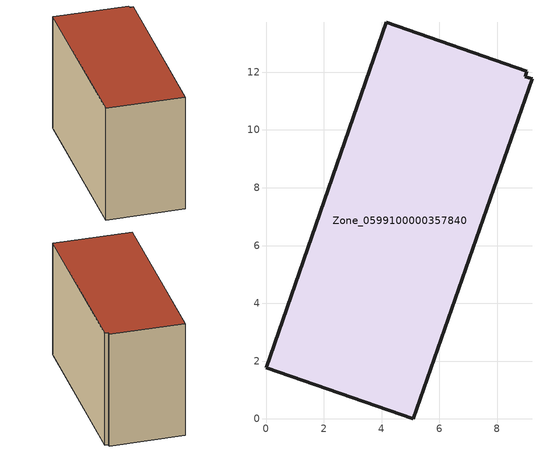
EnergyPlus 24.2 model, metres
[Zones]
Zone_0599100000357840
 floor ground (C_G): 9.21,11.78 5.1,0 0,1.78 4.16,13.73 9.03,12.04 8.97,11.85 z0
 wall outside (C_F): 0,1.78 5.1,0 9.21,11.78 8.97,11.85 9.03,12.04 4.16,13.73 0,1.78 z0:8.39
 roof outside (C_R): 5.1,0 9.21,11.78 8.97,11.85 9.03,12.04 4.16,13.73 0,1.78 z8.39
[BUILDING]
Pand.0599100000357840: North Axis=0; Terrain=City; Loads Convergence Tolerance Value=0.04; Temperature Convergence Tolerance Value=0.4; Solar Distribution=FullExterior; Maximum Number of Warmup Days=25; Minimum Number of Warmup Days=1
[Site:Location]
Rotterdam.The.Hague.AP_ZH_NLD Design_Conditions: Latitude=51.96; Longitude=4.45; Time Zone=1; Elevation=-4.5
[SITE:GROUNDTEMPERATURE:BUILDINGSURFACE]
18, 18, 18, 18, 18, 18, 18, 18, 18, 18, 18, 18
[MATERIAL] Thermal Absorptance=0.9; Solar Absorptance=0.7; Visible Absorptance=0.7
Name | Roughness | Thickness | Conductivity | Density | Specific Heat
G.TI.1992-2005 | MediumSmooth | 0.15 | 0.06 | 540 | 1210
F.TI.1992-2005 | Rough | 0.3 | 0.12 | 1920 | 840
R.TI.1992-2005 | MediumRough | 0.2 | 0.08 | 1500 | 1000
[CONSTRUCTION]
C_G: G.TI.1992-2005
C_F: F.TI.1992-2005
C_R: R.TI.1992-2005
[ZONE]
Zone_0599100000357840: Type=1; Multiplier=1; Ceiling Height=Autocalculate; Volume=Autocalculate; Floor Area=autocalculate; Part of Total Floor Area=Yes
[ZONEINFILTRATION:DESIGNFLOWRATE]
Infil_Zone_0599100000357840: Zone or ZoneList or Space or SpaceList=Zone_0599100000357840; Schedule=AlwaysOn; Design Flow Rate Calculation Method=Flow/Area; Flow Rate per Floor Area=0.0015; Constant Term Coefficient=1; Temperature Term Coefficient=0; Velocity Term Coefficient=0; Velocity Squared Term Coefficient=0
[HVACTEMPLATE:ZONE:IDEALLOADSAIRSYSTEM]
Zone_0599100000357840: Maximum Heating Supply Air Temperature=50; Minimum Cooling Supply Air Temperature=13; Maximum Heating Supply Air Humidity Ratio=0.0156; Minimum Cooling Supply Air Humidity Ratio=0.0077; Heating Limit=NoLimit; Cooling Limit=NoLimit; Dehumidification Control Type=ConstantSensibleHeatRatio; Cooling Sensible Heat Ratio=0.7; Dehumidification Setpoint=60; Humidification Control Type=None; Humidification Setpoint=30; Outdoor Air Method=None; Outdoor Air Flow Rate per Person=0.00944; Outdoor Air Flow Rate per Zone Floor Area=0; Outdoor Air Flow Rate per Zone=0; Demand Controlled Ventilation Type=None; Outdoor Air Economizer Type=NoEconomizer; Heat Recovery Type=None; Sensible Heat Recovery Effectiveness=0.7; Latent Heat Recovery Effectiveness=0.65
[ZONECONTROL:THERMOSTAT]
ThermostatControl_Zone_0599100000357840: Zone or ZoneList=Zone_0599100000357840; Control Type Schedule=DualSetpointControlType; Control 1=Thermostat_Zone_0599100000357840; Temperature Difference Between Cutout And Setpoint=0
[THERMOSTATSETPOINT:DUALSETPOINT]
Thermostat_Zone_0599100000357840: Heating Setpoint Temperature Schedule=HeatingSetpoint_Zone_0599100000357840; Cooling Setpoint Temperature Schedule=CoolingSetpoint_Zone_0599100000357840
[SCHEDULE:COMPACT]
HeatingSetpoint_Zone_0599100000357840: Through: 12/31, For: AllDays, Until: 24:00, 21
CoolingSetpoint_Zone_0599100000357840: Through: 12/31, For: AllDays, Until: 24:00, 24
DualSetpointControlType: Through: 12/31, For: AllDays, Until: 24:00, 4
AlwaysOn: Through: 12/31, For: AllDays, Until: 24:00, 1
